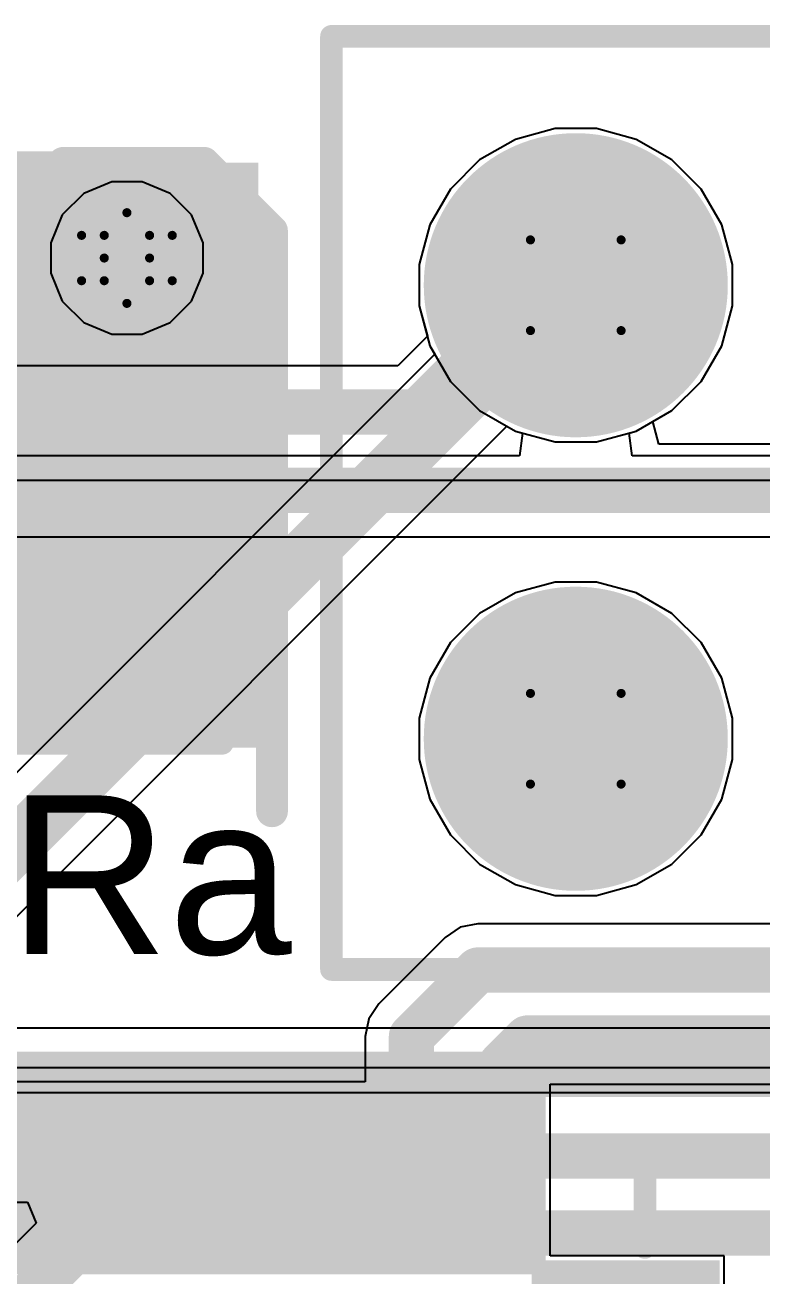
# Model space of a CAD drawing. Header units: inches. Extents: x -0.2 to 15.8, y 0 to 3.5.
# Drawn here: x 1.2025 to 1.3651, y 1.6725 to 1.9484 of the extents above; entities that cross this region are included whole.
import ezdxf

# ---------------------------------------------------------------- set-up
doc = ezdxf.new("R2010")
doc.units = ezdxf.units.IN
doc.header["$MEASUREMENT"] = 0
for name, color, linetype in [('Bottom Layer', 5, 'Continuous'), ('Bottom Solder', 6, 'Continuous'), ('Drill Drawing', 1, 'Continuous'), ('Multi-Layer', 9, 'Continuous'), ('Pad Holes', 156, 'Continuous'), ('Signal_1', 16, 'Continuous'), ('Signal_2', 76, 'Continuous'), ('Top Layer', 1, 'Continuous'), ('Top Overlay', 2, 'Continuous'), ('Top Paste', 8, 'Continuous'), ('Top Solder', 216, 'Continuous'), ('Via Holes', 16, 'Continuous')]:
    doc.layers.add(name, color=color, linetype=linetype)
doc.styles.add('Arial', font='', dxfattribs={"height": 0.2})
doc.styles.get('Arial').set_extended_font_data('Arial')

msp = doc.modelspace()

# ---------------------------------------------------------------- hatches: boundary and pattern name
at = {"layer": 'Bottom Layer'}
h = msp.add_hatch(color=5, dxfattribs=at)
edge = h.paths.add_edge_path()
edge.add_arc((1.324, 1.891), 0.02953, 0, 360)
h = msp.add_hatch(color=5, dxfattribs=at)
edge = h.paths.add_edge_path()
edge.add_arc((1.225, 1.897), 0.01181, 0, 360)
h = msp.add_hatch(color=5, dxfattribs=at)
edge = h.paths.add_edge_path()
edge.add_arc((1.324, 1.791), 0.02953, 0, 360)
at = {"layer": 'Bottom Solder'}
h = msp.add_hatch(color=6, dxfattribs=at)
edge = h.paths.add_edge_path()
edge.add_arc((1.324, 1.891), 0.03353, 0, 360)
h = msp.add_hatch(color=6, dxfattribs=at)
edge = h.paths.add_edge_path()
edge.add_arc((1.324, 1.791), 0.03353, 0, 360)
at = {"layer": 'Multi-Layer'}
h = msp.add_hatch(color=9, dxfattribs=at)
edge = h.paths.add_edge_path()
edge.add_arc((1.324, 1.891), 0.02953, 0, 360)
h = msp.add_hatch(color=9, dxfattribs=at)
edge = h.paths.add_edge_path()
edge.add_arc((1.324, 1.791), 0.02953, 0, 360)
at = {"layer": 'Pad Holes'}
h = msp.add_hatch(color=7, dxfattribs=at)
edge = h.paths.add_edge_path()
edge.add_arc((1.324, 1.891), 0.02008, 0, 360)
h = msp.add_hatch(color=7, dxfattribs=at)
edge = h.paths.add_edge_path()
edge.add_arc((1.324, 1.791), 0.02008, 0, 360)
at = {"layer": 'Signal_1'}
h = msp.add_hatch(color=16, dxfattribs=at)
edge = h.paths.add_edge_path()
edge.add_arc((1.324, 1.891), 0.02953, 0, 360)
h = msp.add_hatch(color=16, dxfattribs=at)
edge = h.paths.add_edge_path()
edge.add_arc((1.225, 1.897), 0.01181, 0, 360)
h = msp.add_hatch(color=16, dxfattribs=at)
edge = h.paths.add_edge_path()
edge.add_arc((1.324, 1.791), 0.02953, 0, 360)
at = {"layer": 'Signal_2'}
h = msp.add_hatch(color=76, dxfattribs=at)
edge = h.paths.add_edge_path()
edge.add_arc((1.324, 1.891), 0.02953, 0, 360)
h = msp.add_hatch(color=76, dxfattribs=at)
edge = h.paths.add_edge_path()
edge.add_arc((1.225, 1.897), 0.01181, 0, 360)
h = msp.add_hatch(color=76, dxfattribs=at)
edge = h.paths.add_edge_path()
edge.add_arc((1.324, 1.791), 0.02953, 0, 360)
at = {"layer": 'Top Layer'}
h = msp.add_hatch(color=1, dxfattribs=at)
edge = h.paths.add_edge_path()
edge.add_arc((1.324, 1.891), 0.02953, 0, 360)
for points in [[(1.175, 1.789), (1.254, 1.789), (1.254, 1.918), (1.175, 1.918)], [(1.178, 1.8795), (1.178, 1.9145), (1.208, 1.9145), (1.208, 1.8795)], [(1.242, 1.794), (1.182, 1.794), (1.182, 1.864), (1.242, 1.864)], [(1.20311, 1.67688), (1.20311, 1.71035), (1.21492, 1.71035), (1.21492, 1.67688)], [(1.2228, 1.67688), (1.2228, 1.71035), (1.23461, 1.71035), (1.23461, 1.67688)], [(1.24248, 1.67688), (1.24248, 1.71035), (1.25429, 1.71035), (1.25429, 1.67688)], [(1.26217, 1.67688), (1.26217, 1.71035), (1.27398, 1.71035), (1.27398, 1.67688)], [(1.28185, 1.67688), (1.28185, 1.71035), (1.29366, 1.71035), (1.29366, 1.67688)], [(1.30154, 1.67688), (1.30154, 1.71035), (1.31335, 1.71035), (1.31335, 1.67688)]]:
    msp.add_hatch(color=1, dxfattribs=at).paths.add_polyline_path(points)
h = msp.add_hatch(color=1, dxfattribs=at)
edge = h.paths.add_edge_path()
edge.add_arc((1.225, 1.897), 0.01181, 0, 360)
h = msp.add_hatch(color=1, dxfattribs=at)
edge = h.paths.add_edge_path()
edge.add_arc((1.324, 1.791), 0.02953, 0, 360)
at = {"layer": 'Top Paste'}
for points in [[(1.178, 1.8795), (1.178, 1.9145), (1.208, 1.9145), (1.208, 1.8795)], [(1.242, 1.794), (1.182, 1.794), (1.182, 1.864), (1.242, 1.864)], [(1.20311, 1.67688), (1.20311, 1.71035), (1.21492, 1.71035), (1.21492, 1.67688)], [(1.2228, 1.67688), (1.2228, 1.71035), (1.23461, 1.71035), (1.23461, 1.67688)], [(1.24248, 1.67688), (1.24248, 1.71035), (1.25429, 1.71035), (1.25429, 1.67688)], [(1.26217, 1.67688), (1.26217, 1.71035), (1.27398, 1.71035), (1.27398, 1.67688)], [(1.28185, 1.67688), (1.28185, 1.71035), (1.29366, 1.71035), (1.29366, 1.67688)], [(1.30154, 1.67688), (1.30154, 1.71035), (1.31335, 1.71035), (1.31335, 1.67688)]]:
    msp.add_hatch(color=8, dxfattribs=at).paths.add_polyline_path(points)
at = {"layer": 'Top Solder'}
h = msp.add_hatch(color=216, dxfattribs=at)
edge = h.paths.add_edge_path()
edge.add_arc((1.324, 1.891), 0.03353, 0, 360)
for points in [[(1.174, 1.8755), (1.174, 1.9185), (1.212, 1.9185), (1.212, 1.8755)], [(1.246, 1.79), (1.178, 1.79), (1.178, 1.868), (1.246, 1.868)], [(1.19911, 1.67288), (1.19911, 1.71435), (1.21892, 1.71435), (1.21892, 1.67288)], [(1.2188, 1.67288), (1.2188, 1.71435), (1.23861, 1.71435), (1.23861, 1.67288)], [(1.23848, 1.67288), (1.23848, 1.71435), (1.25829, 1.71435), (1.25829, 1.67288)], [(1.25817, 1.67288), (1.25817, 1.71435), (1.27798, 1.71435), (1.27798, 1.67288)], [(1.27785, 1.67288), (1.27785, 1.71435), (1.29766, 1.71435), (1.29766, 1.67288)], [(1.29754, 1.67288), (1.29754, 1.71435), (1.31735, 1.71435), (1.31735, 1.67288)], [(1.31427, 1.67596), (1.35573, 1.67596), (1.35573, 1.65615), (1.31427, 1.65615)]]:
    msp.add_hatch(color=216, dxfattribs=at).paths.add_polyline_path(points)
h = msp.add_hatch(color=216, dxfattribs=at)
edge = h.paths.add_edge_path()
edge.add_arc((1.324, 1.791), 0.03353, 0, 360)
at = {"layer": 'Via Holes'}
h = msp.add_hatch(color=7, dxfattribs=at)
edge = h.paths.add_edge_path()
edge.add_arc((1.225, 1.897), 0.00591, 0, 360)

# ---------------------------------------------------------------- linework, layer by layer
at = {"layer": 'Bottom Layer'}
for p, q in [((1.31946, 1.92553), (1.31067, 1.92317)), ((1.32855, 1.92553), (1.31946, 1.92553)), ((1.33733, 1.92317), (1.32855, 1.92553)), ((1.31067, 1.92317), (1.3028, 1.91863)), ((1.3452, 1.91863), (1.33733, 1.92317)), ((1.3028, 1.91863), (1.29637, 1.9122)), ((1.35163, 1.9122), (1.3452, 1.91863)), ((1.29637, 1.9122), (1.29183, 1.90433)), ((1.35618, 1.90433), (1.35163, 1.9122)), ((1.29183, 1.90433), (1.28947, 1.89555)), ((1.35853, 1.89555), (1.35618, 1.90433)), ((1.28947, 1.89555), (1.28947, 1.88645)), ((1.35853, 1.88645), (1.35853, 1.89555)), ((1.28947, 1.88645), (1.29127, 1.87974)), ((1.35618, 1.87767), (1.35853, 1.88645)), ((1.29127, 1.87974), (1.28477, 1.87324)), ((1.35163, 1.8698), (1.35618, 1.87767)), ((1.28477, 1.87324), (1.0779, 1.87324)), ((1.3452, 1.86337), (1.35163, 1.8698)), ((1.341, 1.86094), (1.3452, 1.86337)), ((1.34233, 1.85594), (1.341, 1.86094)), ((1.37452, 1.85594), (1.34233, 1.85594)), ((1.03688, 1.83555), (1.37875, 1.83555)), ((1.40243, 1.7272), (1.17335, 1.7272)), ((1.18522, 1.6888), (1.20307, 1.6888)), ((1.20307, 1.6888), (1.20498, 1.68418)), ((1.20498, 1.68418), (1.1876, 1.66681))]:
    msp.add_line(p, q, dxfattribs=at)
for points in [[(1.28899, 1.86304, 0.01, 0.01, 0), (1.31695, 1.891, 0.01, 0.01, 0)], [(1.31695, 1.891, 0.01, 0.01, 0), (1.324, 1.891, 0.01, 0.01, 0)], [(0.49904, 1.86304, 0.01, 0.01, 0), (1.28899, 1.86304, 0.01, 0.01, 0)], [(0.69175, 1.84575, 0.01, 0.01, 0), (1.37875, 1.84575, 0.01, 0.01, 0)], [(1.17335, 1.717, 0.01, 0.01, 0), (1.40665, 1.717, 0.01, 0.01, 0)], [(1.181, 1.699, 0.01, 0.01, 0), (1.427, 1.699, 0.01, 0.01, 0)], [(1.19481, 1.6596, 0.01, 0.01, 0), (1.21721, 1.682, 0.01, 0.01, 0)], [(1.21721, 1.682, 0.01, 0.01, 0), (1.456, 1.682, 0.01, 0.01, 0)]]:
    msp.add_lwpolyline(points, format="xyseb", dxfattribs=at)
for points in [[(1.31445, 1.891, 0.005, 0.005, 1), (1.31945, 1.891, 0.005, 0.005, 1)], [(1.31445, 1.891, 0.005, 0.005, 1), (1.31945, 1.891, 0.005, 0.005, 1)], [(1.3215, 1.891, 0.005, 0.005, 1), (1.3265, 1.891, 0.005, 0.005, 1)], [(1.28649, 1.86304, 0.005, 0.005, 1), (1.29149, 1.86304, 0.005, 0.005, 1)], [(1.28649, 1.86304, 0.005, 0.005, 1), (1.29149, 1.86304, 0.005, 0.005, 1)], [(1.21471, 1.682, 0.005, 0.005, 1), (1.21971, 1.682, 0.005, 0.005, 1)], [(1.21471, 1.682, 0.005, 0.005, 1), (1.21971, 1.682, 0.005, 0.005, 1)]]:
    msp.add_lwpolyline(points, format="xyseb", close=True, dxfattribs=at)
at = {"layer": 'Drill Drawing'}
for points in [[(1.22, 1.902, 0.002, 0.002, 0), (1.225, 1.907, 0.002, 0.002, 0)], [(1.225, 1.907, 0.002, 0.002, 0), (1.23, 1.902, 0.002, 0.002, 0)], [(1.215, 1.902, 0.002, 0.002, 0), (1.22, 1.897, 0.002, 0.002, 0)], [(1.215, 1.902, 0.002, 0.002, 0), (1.22, 1.902, 0.002, 0.002, 0)], [(1.23, 1.902, 0.002, 0.002, 0), (1.235, 1.902, 0.002, 0.002, 0)], [(1.23, 1.897, 0.002, 0.002, 0), (1.235, 1.902, 0.002, 0.002, 0)], [(1.314, 1.901, 0.002, 0.002, 0), (1.334, 1.901, 0.002, 0.002, 0)], [(1.314, 1.881, 0.002, 0.002, 0), (1.314, 1.901, 0.002, 0.002, 0)], [(1.334, 1.881, 0.002, 0.002, 0), (1.334, 1.901, 0.002, 0.002, 0)], [(1.215, 1.892, 0.002, 0.002, 0), (1.22, 1.897, 0.002, 0.002, 0)], [(1.23, 1.897, 0.002, 0.002, 0), (1.235, 1.892, 0.002, 0.002, 0)], [(1.215, 1.892, 0.002, 0.002, 0), (1.22, 1.892, 0.002, 0.002, 0)], [(1.22, 1.892, 0.002, 0.002, 0), (1.225, 1.887, 0.002, 0.002, 0)], [(1.225, 1.887, 0.002, 0.002, 0), (1.23, 1.892, 0.002, 0.002, 0)], [(1.23, 1.892, 0.002, 0.002, 0), (1.235, 1.892, 0.002, 0.002, 0)], [(1.314, 1.881, 0.002, 0.002, 0), (1.334, 1.881, 0.002, 0.002, 0)], [(1.314, 1.801, 0.002, 0.002, 0), (1.334, 1.801, 0.002, 0.002, 0)], [(1.314, 1.781, 0.002, 0.002, 0), (1.314, 1.801, 0.002, 0.002, 0)], [(1.334, 1.781, 0.002, 0.002, 0), (1.334, 1.801, 0.002, 0.002, 0)], [(1.314, 1.781, 0.002, 0.002, 0), (1.334, 1.781, 0.002, 0.002, 0)]]:
    msp.add_lwpolyline(points, format="xyseb", dxfattribs=at)
for points in [[(1.2245, 1.907, 0.001, 0.001, 1), (1.2255, 1.907, 0.001, 0.001, 1)], [(1.2245, 1.907, 0.001, 0.001, 1), (1.2255, 1.907, 0.001, 0.001, 1)], [(1.2145, 1.902, 0.001, 0.001, 1), (1.2155, 1.902, 0.001, 0.001, 1)], [(1.2145, 1.902, 0.001, 0.001, 1), (1.2155, 1.902, 0.001, 0.001, 1)], [(1.2195, 1.902, 0.001, 0.001, 1), (1.2205, 1.902, 0.001, 0.001, 1)], [(1.2195, 1.902, 0.001, 0.001, 1), (1.2205, 1.902, 0.001, 0.001, 1)], [(1.2295, 1.902, 0.001, 0.001, 1), (1.2305, 1.902, 0.001, 0.001, 1)], [(1.2295, 1.902, 0.001, 0.001, 1), (1.2305, 1.902, 0.001, 0.001, 1)], [(1.2345, 1.902, 0.001, 0.001, 1), (1.2355, 1.902, 0.001, 0.001, 1)], [(1.2345, 1.902, 0.001, 0.001, 1), (1.2355, 1.902, 0.001, 0.001, 1)], [(1.3135, 1.901, 0.001, 0.001, 1), (1.3145, 1.901, 0.001, 0.001, 1)], [(1.3135, 1.901, 0.001, 0.001, 1), (1.3145, 1.901, 0.001, 0.001, 1)], [(1.3335, 1.901, 0.001, 0.001, 1), (1.3345, 1.901, 0.001, 0.001, 1)], [(1.3335, 1.901, 0.001, 0.001, 1), (1.3345, 1.901, 0.001, 0.001, 1)], [(1.2195, 1.897, 0.001, 0.001, 1), (1.2205, 1.897, 0.001, 0.001, 1)], [(1.2195, 1.897, 0.001, 0.001, 1), (1.2205, 1.897, 0.001, 0.001, 1)], [(1.2295, 1.897, 0.001, 0.001, 1), (1.2305, 1.897, 0.001, 0.001, 1)], [(1.2295, 1.897, 0.001, 0.001, 1), (1.2305, 1.897, 0.001, 0.001, 1)], [(1.2145, 1.892, 0.001, 0.001, 1), (1.2155, 1.892, 0.001, 0.001, 1)], [(1.2145, 1.892, 0.001, 0.001, 1), (1.2155, 1.892, 0.001, 0.001, 1)], [(1.2195, 1.892, 0.001, 0.001, 1), (1.2205, 1.892, 0.001, 0.001, 1)], [(1.2195, 1.892, 0.001, 0.001, 1), (1.2205, 1.892, 0.001, 0.001, 1)], [(1.2295, 1.892, 0.001, 0.001, 1), (1.2305, 1.892, 0.001, 0.001, 1)], [(1.2295, 1.892, 0.001, 0.001, 1), (1.2305, 1.892, 0.001, 0.001, 1)], [(1.2345, 1.892, 0.001, 0.001, 1), (1.2355, 1.892, 0.001, 0.001, 1)], [(1.2345, 1.892, 0.001, 0.001, 1), (1.2355, 1.892, 0.001, 0.001, 1)], [(1.2245, 1.887, 0.001, 0.001, 1), (1.2255, 1.887, 0.001, 0.001, 1)], [(1.2245, 1.887, 0.001, 0.001, 1), (1.2255, 1.887, 0.001, 0.001, 1)], [(1.3135, 1.881, 0.001, 0.001, 1), (1.3145, 1.881, 0.001, 0.001, 1)], [(1.3135, 1.881, 0.001, 0.001, 1), (1.3145, 1.881, 0.001, 0.001, 1)], [(1.3335, 1.881, 0.001, 0.001, 1), (1.3345, 1.881, 0.001, 0.001, 1)], [(1.3335, 1.881, 0.001, 0.001, 1), (1.3345, 1.881, 0.001, 0.001, 1)], [(1.3135, 1.801, 0.001, 0.001, 1), (1.3145, 1.801, 0.001, 0.001, 1)], [(1.3135, 1.801, 0.001, 0.001, 1), (1.3145, 1.801, 0.001, 0.001, 1)], [(1.3335, 1.801, 0.001, 0.001, 1), (1.3345, 1.801, 0.001, 0.001, 1)], [(1.3335, 1.801, 0.001, 0.001, 1), (1.3345, 1.801, 0.001, 0.001, 1)], [(1.3135, 1.781, 0.001, 0.001, 1), (1.3145, 1.781, 0.001, 0.001, 1)], [(1.3135, 1.781, 0.001, 0.001, 1), (1.3145, 1.781, 0.001, 0.001, 1)], [(1.3335, 1.781, 0.001, 0.001, 1), (1.3345, 1.781, 0.001, 0.001, 1)], [(1.3335, 1.781, 0.001, 0.001, 1), (1.3345, 1.781, 0.001, 0.001, 1)]]:
    msp.add_lwpolyline(points, format="xyseb", close=True, dxfattribs=at)
at = {"layer": 'Signal_1'}
for p, q in [((1.31946, 1.92553), (1.31067, 1.92317)), ((1.32855, 1.92553), (1.31946, 1.92553)), ((1.33733, 1.92317), (1.32855, 1.92553)), ((1.31067, 1.92317), (1.3028, 1.91863)), ((1.3452, 1.91863), (1.33733, 1.92317)), ((1.3028, 1.91863), (1.29637, 1.9122)), ((1.35163, 1.9122), (1.3452, 1.91863)), ((1.22166, 1.91381), (1.21548, 1.91125)), ((1.22834, 1.91381), (1.22166, 1.91381)), ((1.23452, 1.91125), (1.22834, 1.91381)), ((1.29637, 1.9122), (1.29183, 1.90433)), ((1.35618, 1.90433), (1.35163, 1.9122)), ((1.21548, 1.91125), (1.21075, 1.90652)), ((1.23925, 1.90652), (1.23452, 1.91125)), ((1.21075, 1.90652), (1.20819, 1.90034)), ((1.24181, 1.90034), (1.23925, 1.90652)), ((1.29183, 1.90433), (1.28947, 1.89555)), ((1.35853, 1.89555), (1.35618, 1.90433)), ((1.20819, 1.90034), (1.20819, 1.89366)), ((1.24181, 1.89366), (1.24181, 1.90034)), ((1.28947, 1.89555), (1.28947, 1.88645)), ((1.35853, 1.88645), (1.35853, 1.89555)), ((1.20819, 1.89366), (1.21075, 1.88748)), ((1.23925, 1.88748), (1.24181, 1.89366)), ((1.21075, 1.88748), (1.21548, 1.88275)), ((1.23452, 1.88275), (1.23925, 1.88748)), ((1.28947, 1.88645), (1.29183, 1.87767)), ((1.35618, 1.87767), (1.35853, 1.88645)), ((1.21548, 1.88275), (1.22166, 1.88019)), ((1.22834, 1.88019), (1.23452, 1.88275)), ((1.22166, 1.88019), (1.22834, 1.88019)), ((1.29183, 1.87767), (1.29637, 1.8698)), ((1.35163, 1.8698), (1.35618, 1.87767)), ((1.29637, 1.8698), (1.3028, 1.86337)), ((1.3452, 1.86337), (1.35163, 1.8698)), ((1.3028, 1.86337), (1.31067, 1.85883)), ((1.33733, 1.85883), (1.3452, 1.86337)), ((1.31067, 1.85883), (1.31222, 1.85841)), ((1.31222, 1.85841), (1.31156, 1.85341)), ((1.33578, 1.85841), (1.33733, 1.85883)), ((1.33644, 1.85341), (1.33578, 1.85841)), ((1.31156, 1.85341), (0.44345, 1.85341)), ((1.41156, 1.85341), (1.33644, 1.85341)), ((0.43452, 1.848), (1.67139, 1.848)), ((1.31946, 1.82553), (1.31067, 1.82317)), ((1.32855, 1.82553), (1.31946, 1.82553)), ((1.33733, 1.82317), (1.32855, 1.82553)), ((1.31067, 1.82317), (1.3028, 1.81863)), ((1.3452, 1.81863), (1.33733, 1.82317)), ((1.3028, 1.81863), (1.29637, 1.8122)), ((1.35163, 1.8122), (1.3452, 1.81863)), ((1.29637, 1.8122), (1.29183, 1.80433)), ((1.35618, 1.80433), (1.35163, 1.8122)), ((1.29183, 1.80433), (1.28947, 1.79555)), ((1.35853, 1.79555), (1.35618, 1.80433)), ((1.28947, 1.79555), (1.28947, 1.78645)), ((1.35853, 1.78645), (1.35853, 1.79555)), ((1.28947, 1.78645), (1.29183, 1.77767)), ((1.35618, 1.77767), (1.35853, 1.78645)), ((1.29183, 1.77767), (1.29637, 1.7698)), ((1.35163, 1.7698), (1.35618, 1.77767)), ((1.29637, 1.7698), (1.3028, 1.76337)), ((1.3452, 1.76337), (1.35163, 1.7698)), ((1.3028, 1.76337), (1.31067, 1.75883)), ((1.33733, 1.75883), (1.3452, 1.76337)), ((1.31067, 1.75883), (1.31946, 1.75647)), ((1.32855, 1.75647), (1.33733, 1.75883)), ((1.31946, 1.75647), (1.32855, 1.75647))]:
    msp.add_line(p, q, dxfattribs=at)
at = {"layer": 'Signal_2'}
for p, q in [((1.31946, 1.92553), (1.31067, 1.92317)), ((1.32855, 1.92553), (1.31946, 1.92553)), ((1.33733, 1.92317), (1.32855, 1.92553)), ((1.31067, 1.92317), (1.3028, 1.91863)), ((1.3452, 1.91863), (1.33733, 1.92317)), ((1.3028, 1.91863), (1.29637, 1.9122)), ((1.35163, 1.9122), (1.3452, 1.91863)), ((1.22166, 1.91381), (1.21548, 1.91125)), ((1.22834, 1.91381), (1.22166, 1.91381)), ((1.23452, 1.91125), (1.22834, 1.91381)), ((1.29637, 1.9122), (1.29183, 1.90433)), ((1.35618, 1.90433), (1.35163, 1.9122)), ((1.21548, 1.91125), (1.21075, 1.90652)), ((1.23925, 1.90652), (1.23452, 1.91125)), ((1.21075, 1.90652), (1.20819, 1.90034)), ((1.24181, 1.90034), (1.23925, 1.90652)), ((1.29183, 1.90433), (1.28947, 1.89555)), ((1.35853, 1.89555), (1.35618, 1.90433)), ((1.20819, 1.90034), (1.20819, 1.89366)), ((1.24181, 1.89366), (1.24181, 1.90034)), ((1.28947, 1.89555), (1.28947, 1.88645)), ((1.35853, 1.88645), (1.35853, 1.89555)), ((1.20819, 1.89366), (1.21075, 1.88748)), ((1.23925, 1.88748), (1.24181, 1.89366)), ((1.21075, 1.88748), (1.21548, 1.88275)), ((1.23452, 1.88275), (1.23925, 1.88748)), ((1.28947, 1.88645), (1.29183, 1.87767)), ((1.35618, 1.87767), (1.35853, 1.88645)), ((1.21548, 1.88275), (1.22166, 1.88019)), ((1.22834, 1.88019), (1.23452, 1.88275)), ((1.22166, 1.88019), (1.22834, 1.88019)), ((1.29292, 1.87578), (1.16507, 1.74793)), ((1.29183, 1.87767), (1.29292, 1.87578)), ((1.35163, 1.8698), (1.35618, 1.87767)), ((1.3452, 1.86337), (1.35163, 1.8698)), ((1.33733, 1.85883), (1.3452, 1.86337)), ((1.18422, 1.73535), (1.30878, 1.85992)), ((1.30878, 1.85992), (1.31067, 1.85883)), ((1.31067, 1.85883), (1.31946, 1.85647)), ((1.31946, 1.85647), (1.32855, 1.85647)), ((1.32855, 1.85647), (1.33733, 1.85883)), ((1.31946, 1.82553), (1.31067, 1.82317)), ((1.32855, 1.82553), (1.31946, 1.82553)), ((1.33733, 1.82317), (1.32855, 1.82553)), ((1.31067, 1.82317), (1.3028, 1.81863)), ((1.3452, 1.81863), (1.33733, 1.82317)), ((1.3028, 1.81863), (1.29637, 1.8122)), ((1.35163, 1.8122), (1.3452, 1.81863)), ((1.29637, 1.8122), (1.29183, 1.80433)), ((1.35618, 1.80433), (1.35163, 1.8122)), ((1.29183, 1.80433), (1.28947, 1.79555)), ((1.35853, 1.79555), (1.35618, 1.80433)), ((1.28947, 1.79555), (1.28947, 1.78645)), ((1.35853, 1.78645), (1.35853, 1.79555)), ((1.28947, 1.78645), (1.29183, 1.77767)), ((1.35618, 1.77767), (1.35853, 1.78645)), ((1.29183, 1.77767), (1.29637, 1.7698)), ((1.35163, 1.7698), (1.35618, 1.77767)), ((1.29637, 1.7698), (1.3028, 1.76337)), ((1.3452, 1.76337), (1.35163, 1.7698)), ((1.3028, 1.76337), (1.31067, 1.75883)), ((1.33733, 1.75883), (1.3452, 1.76337)), ((1.31067, 1.75883), (1.31946, 1.75647)), ((1.32855, 1.75647), (1.33733, 1.75883)), ((1.31946, 1.75647), (1.32855, 1.75647)), ((1.493, 1.71841), (1.18422, 1.71841)), ((1.18422, 1.713), (1.493, 1.713))]:
    msp.add_line(p, q, dxfattribs=at)
msp.add_lwpolyline([(1.173, 1.74, 0.012, 0.012, 0), (1.324, 1.891, 0.012, 0.012, 0)], format="xyseb", dxfattribs=at)
msp.add_lwpolyline([(1.321, 1.891, 0.006, 0.006, 1), (1.327, 1.891, 0.006, 0.006, 1)], format="xyseb", close=True, dxfattribs=at)
at = {"layer": 'Top Layer'}
for p, q in [((1.31946, 1.92553), (1.31067, 1.92317)), ((1.32855, 1.92553), (1.31946, 1.92553)), ((1.33733, 1.92317), (1.32855, 1.92553)), ((1.31067, 1.92317), (1.3028, 1.91863)), ((1.3452, 1.91863), (1.33733, 1.92317)), ((1.3028, 1.91863), (1.29637, 1.9122)), ((1.35163, 1.9122), (1.3452, 1.91863)), ((1.29637, 1.9122), (1.29183, 1.90433)), ((1.35618, 1.90433), (1.35163, 1.9122)), ((1.29183, 1.90433), (1.28947, 1.89555)), ((1.35853, 1.89555), (1.35618, 1.90433)), ((1.28947, 1.89555), (1.28947, 1.88645)), ((1.35853, 1.88645), (1.35853, 1.89555)), ((1.28947, 1.88645), (1.29183, 1.87767)), ((1.35618, 1.87767), (1.35853, 1.88645)), ((1.29183, 1.87767), (1.29637, 1.8698)), ((1.35163, 1.8698), (1.35618, 1.87767)), ((1.29637, 1.8698), (1.3028, 1.86337)), ((1.3452, 1.86337), (1.35163, 1.8698)), ((1.3028, 1.86337), (1.31067, 1.85883)), ((1.33733, 1.85883), (1.3452, 1.86337)), ((1.31067, 1.85883), (1.31946, 1.85647)), ((1.31946, 1.85647), (1.32855, 1.85647)), ((1.32855, 1.85647), (1.33733, 1.85883)), ((1.29851, 1.74942), (1.2952, 1.74721)), ((1.30241, 1.7502), (1.29851, 1.74942)), ((1.48117, 1.7502), (1.30241, 1.7502)), ((1.2952, 1.74721), (1.28055, 1.73256)), ((1.28055, 1.73256), (1.27834, 1.72925)), ((1.27834, 1.72925), (1.27756, 1.72535)), ((1.27756, 1.72535), (1.27756, 1.71535)), ((1.27756, 1.71535), (1.19811, 1.71535)), ((1.31835, 1.67696), (1.31835, 1.7148)), ((1.31835, 1.7148), (1.51178, 1.7148)), ((1.35673, 1.67696), (1.31835, 1.67696)), ((1.35673, 1.62958), (1.35673, 1.67696))]:
    msp.add_line(p, q, dxfattribs=at)
for points in [[(1.193, 1.897, 0.025, 0.025, 0), (1.225, 1.897, 0.025, 0.025, 0)], [(1.225, 1.842, 0.025, 0.025, 0), (1.225, 1.897, 0.025, 0.025, 0)], [(1.212, 1.829, 0.025, 0.025, 0), (1.225, 1.842, 0.025, 0.025, 0)], [(1.28776, 1.72535, 0.01, 0.01, 0), (1.30241, 1.74, 0.01, 0.01, 0)], [(1.30241, 1.74, 0.01, 0.01, 0), (1.527, 1.74, 0.01, 0.01, 0)], [(1.28776, 1.69361, 0.01, 0.01, 0), (1.28776, 1.72535, 0.01, 0.01, 0)], [(1.30744, 1.71914, 0.01, 0.01, 0), (1.3133, 1.725, 0.01, 0.01, 0)], [(1.3133, 1.725, 0.01, 0.01, 0), (1.516, 1.725, 0.01, 0.01, 0)], [(1.30744, 1.69361, 0.01, 0.01, 0), (1.30744, 1.71914, 0.01, 0.01, 0)]]:
    msp.add_lwpolyline(points, format="xyseb", dxfattribs=at)
for points in [[(1.18675, 1.897, 0.0125, 0.0125, 1), (1.19925, 1.897, 0.0125, 0.0125, 1)], [(1.21875, 1.897, 0.0125, 0.0125, 1), (1.23125, 1.897, 0.0125, 0.0125, 1)], [(1.21875, 1.897, 0.0125, 0.0125, 1), (1.23125, 1.897, 0.0125, 0.0125, 1)], [(1.21875, 1.842, 0.0125, 0.0125, 1), (1.23125, 1.842, 0.0125, 0.0125, 1)], [(1.21875, 1.842, 0.0125, 0.0125, 1), (1.23125, 1.842, 0.0125, 0.0125, 1)], [(1.20575, 1.829, 0.0125, 0.0125, 1), (1.21825, 1.829, 0.0125, 0.0125, 1)], [(1.29991, 1.74, 0.005, 0.005, 1), (1.30491, 1.74, 0.005, 0.005, 1)], [(1.29991, 1.74, 0.005, 0.005, 1), (1.30491, 1.74, 0.005, 0.005, 1)], [(1.28526, 1.72535, 0.005, 0.005, 1), (1.29026, 1.72535, 0.005, 0.005, 1)], [(1.28526, 1.72535, 0.005, 0.005, 1), (1.29026, 1.72535, 0.005, 0.005, 1)], [(1.3108, 1.725, 0.005, 0.005, 1), (1.3158, 1.725, 0.005, 0.005, 1)], [(1.3108, 1.725, 0.005, 0.005, 1), (1.3158, 1.725, 0.005, 0.005, 1)], [(1.30494, 1.71914, 0.005, 0.005, 1), (1.30994, 1.71914, 0.005, 0.005, 1)], [(1.30494, 1.71914, 0.005, 0.005, 1), (1.30994, 1.71914, 0.005, 0.005, 1)], [(1.28526, 1.69361, 0.005, 0.005, 1), (1.29026, 1.69361, 0.005, 0.005, 1)], [(1.30494, 1.69361, 0.005, 0.005, 1), (1.30994, 1.69361, 0.005, 0.005, 1)]]:
    msp.add_lwpolyline(points, format="xyseb", close=True, dxfattribs=at)
at = {"layer": 'Top Overlay'}
for points in [[(1.27012, 1.94588, 0.005, 0.005, 0), (1.57588, 1.94588, 0.005, 0.005, 0)], [(1.27012, 1.74012, 0.005, 0.005, 0), (1.27012, 1.94588, 0.005, 0.005, 0)], [(1.115, 1.918, 0.005, 0.005, 0), (1.211, 1.918, 0.005, 0.005, 0)], [(1.211, 1.918, 0.007, 0.007, 0), (1.242, 1.918, 0.007, 0.007, 0)], [(1.211, 1.876, 0.005, 0.005, 0), (1.211, 1.918, 0.005, 0.005, 0)], [(1.242, 1.918, 0.007, 0.007, 0), (1.257, 1.903, 0.007, 0.007, 0)], [(1.257, 1.775, 0.007, 0.007, 0), (1.257, 1.903, 0.007, 0.007, 0)], [(1.115, 1.876, 0.005, 0.005, 0), (1.211, 1.876, 0.005, 0.005, 0)], [(1.186, 1.868, 0.005, 0.005, 0), (1.246, 1.868, 0.005, 0.005, 0)], [(1.246, 1.79, 0.005, 0.005, 0), (1.246, 1.868, 0.005, 0.005, 0)], [(1.186, 1.79, 0.005, 0.005, 0), (1.246, 1.79, 0.005, 0.005, 0)], [(1.27012, 1.74012, 0.005, 0.005, 0), (1.57588, 1.74012, 0.005, 0.005, 0)], [(1.32223, 1.69684, 0.005, 0.005, 0), (1.33923, 1.69684, 0.005, 0.005, 0)], [(1.33923, 1.67884, 0.005, 0.005, 0), (1.33923, 1.69684, 0.005, 0.005, 0)]]:
    msp.add_lwpolyline(points, format="xyseb", dxfattribs=at)
for points in [[(1.26887, 1.94588, 0.0025, 0.0025, 1), (1.27137, 1.94588, 0.0025, 0.0025, 1)], [(1.26887, 1.94588, 0.0025, 0.0025, 1), (1.27137, 1.94588, 0.0025, 0.0025, 1)], [(1.20925, 1.918, 0.0035, 0.0035, 1), (1.21275, 1.918, 0.0035, 0.0035, 1)], [(1.20975, 1.918, 0.0025, 0.0025, 1), (1.21225, 1.918, 0.0025, 0.0025, 1)], [(1.20975, 1.918, 0.0025, 0.0025, 1), (1.21225, 1.918, 0.0025, 0.0025, 1)], [(1.24025, 1.918, 0.0035, 0.0035, 1), (1.24375, 1.918, 0.0035, 0.0035, 1)], [(1.24025, 1.918, 0.0035, 0.0035, 1), (1.24375, 1.918, 0.0035, 0.0035, 1)], [(1.25525, 1.903, 0.0035, 0.0035, 1), (1.25875, 1.903, 0.0035, 0.0035, 1)], [(1.25525, 1.903, 0.0035, 0.0035, 1), (1.25875, 1.903, 0.0035, 0.0035, 1)], [(1.20975, 1.876, 0.0025, 0.0025, 1), (1.21225, 1.876, 0.0025, 0.0025, 1)], [(1.20975, 1.876, 0.0025, 0.0025, 1), (1.21225, 1.876, 0.0025, 0.0025, 1)], [(1.24475, 1.868, 0.0025, 0.0025, 1), (1.24725, 1.868, 0.0025, 0.0025, 1)], [(1.24475, 1.868, 0.0025, 0.0025, 1), (1.24725, 1.868, 0.0025, 0.0025, 1)], [(1.24475, 1.79, 0.0025, 0.0025, 1), (1.24725, 1.79, 0.0025, 0.0025, 1)], [(1.24475, 1.79, 0.0025, 0.0025, 1), (1.24725, 1.79, 0.0025, 0.0025, 1)], [(1.25525, 1.775, 0.0035, 0.0035, 1), (1.25875, 1.775, 0.0035, 0.0035, 1)], [(1.26887, 1.74012, 0.0025, 0.0025, 1), (1.27137, 1.74012, 0.0025, 0.0025, 1)], [(1.26887, 1.74012, 0.0025, 0.0025, 1), (1.27137, 1.74012, 0.0025, 0.0025, 1)], [(1.32098, 1.69684, 0.0025, 0.0025, 1), (1.32348, 1.69684, 0.0025, 0.0025, 1)], [(1.33798, 1.69684, 0.0025, 0.0025, 1), (1.34048, 1.69684, 0.0025, 0.0025, 1)], [(1.33798, 1.69684, 0.0025, 0.0025, 1), (1.34048, 1.69684, 0.0025, 0.0025, 1)], [(1.33798, 1.67884, 0.0025, 0.0025, 1), (1.34048, 1.67884, 0.0025, 0.0025, 1)]]:
    msp.add_lwpolyline(points, format="xyseb", close=True, dxfattribs=at)

# ---------------------------------------------------------------- texts
at = {"layer": 'Top Overlay', "style": 'Arial'}
msp.add_text('Ra', height=0.035, dxfattribs=at).set_placement((1.19884, 1.74351))

doc.saveas('drawing.dxf')
